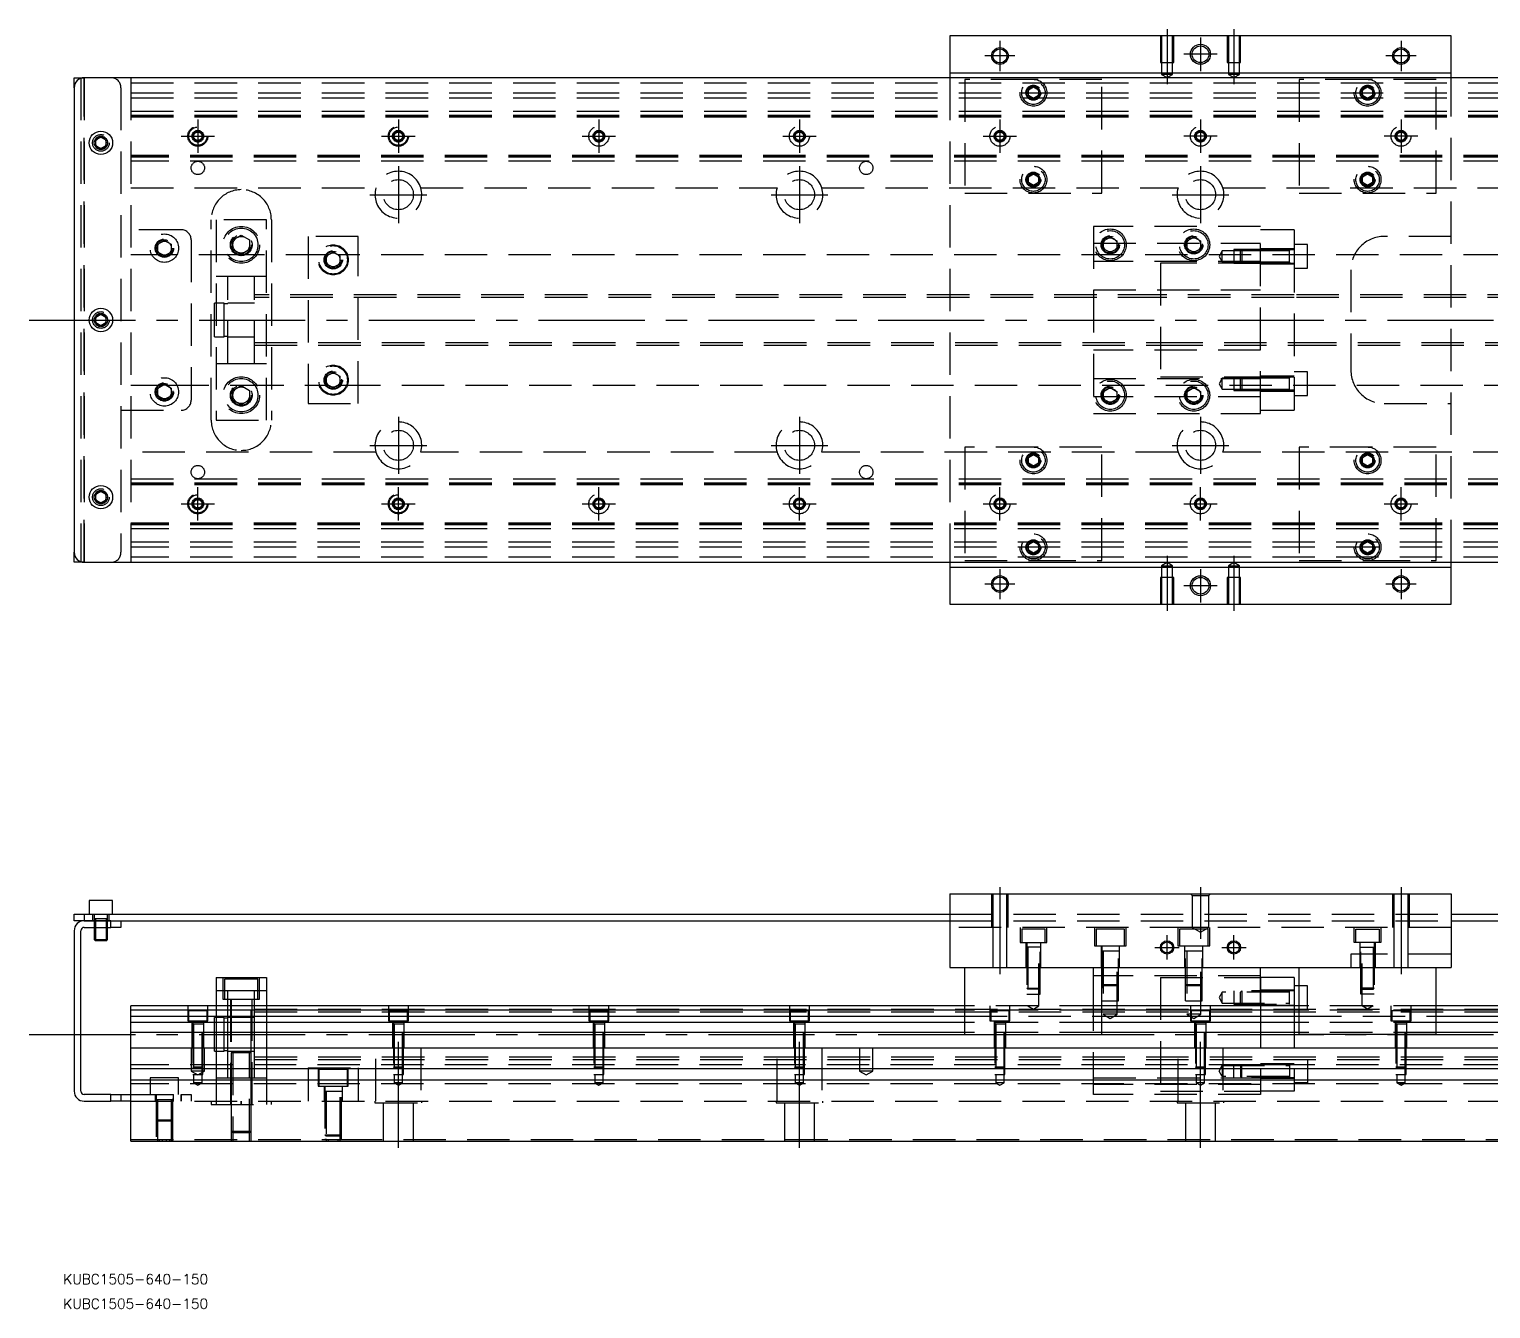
# Model space of a CAD drawing. Extents: x -13 to 861, y -296 to 87.
# Drawn here: x -13.4 to 423.9, y -295.8 to 87 of the extents above; entities that cross this region are included whole.
import ezdxf

# ---------------------------------------------------------------- set-up
doc = ezdxf.new("R2010")
doc.units = 0
doc.linetypes.add('CENTER', pattern=[50.8, 31.75, -6.35, 6.35, -6.35])
doc.linetypes.add('DASHED', pattern=[19.05, 12.7, -6.35])
doc.layers.get('0').update_dxf_attribs({"linetype": 'CONTINUOUS'})
doc.layers.add('CENTER', color=1, linetype='CENTER')
doc.styles.get("Standard").update_dxf_attribs({"font": 'txt.shx', "height": 3, "bigfont": 'bigfont.shx'})

# ---------------------------------------------------------------- blocks, each defined once
blk = doc.blocks.new('*U2')
at = {"color": 7, "linetype": 'CONTINUOUS'}
blk.add_text('KUBC1505-640-150', height=3, dxfattribs=at).set_placement((-3.26, -295.83))
blk = doc.blocks.new('*U3')
at = {"color": 7, "linetype": 'CONTINUOUS'}
blk.add_text('KUBC1505-640-150', height=3, dxfattribs=at).set_placement((-3.26, -288.48))

msp = doc.modelspace()

# ---------------------------------------------------------------- linework, layer by layer
at = {"color": 7, "linetype": 'CONTINUOUS'}
for p, q in [((262, 85), (262, 74)), ((412, 85), (262, 85)), ((412, 74), (412, 85)), ((0, 69.5), (0, 72.5)), ((0, 72.5), (3, 72.5)), ((671, 72.5), (3, 72.5)), ((262, 74), (412, 74)), ((262, 74), (262, 72.5)), ((412, 72.5), (412, 74)), ((0, 69.5), (0, -69.5)), ((6.5, 53.866026), (8, 54.73205)), ((6.5, 52.133974), (6.5, 53.866026)), ((8, 54.73205), (9.5, 53.866026)), ((9.5, 53.866026), (9.5, 52.133974)), ((8, 51.26795), (6.5, 52.133974)), ((9.5, 52.133974), (8, 51.26795)), ((6.5, 0.866026), (8, 1.73205)), ((6.5, -0.866026), (6.5, 0.866026)), ((8, 1.73205), (9.5, 0.866026)), ((9.5, 0.866026), (9.5, -0.866026)), ((8, -1.73205), (6.5, -0.866026)), ((9.5, -0.866026), (8, -1.73205)), ((6.5, -52.133974), (8, -51.26795)), ((6.5, -53.866026), (6.5, -52.133974)), ((8, -51.26795), (9.5, -52.133974)), ((9.5, -52.133974), (9.5, -53.866026)), ((8, -54.73205), (6.5, -53.866026)), ((9.5, -53.866026), (8, -54.73205)), ((0, -72.5), (0, -69.5)), ((3, -72.5), (0, -72.5)), ((3, -72.5), (671, -72.5)), ((262, -72.5), (262, -74)), ((262, -74), (262, -85)), ((412, -74), (262, -74)), ((412, -74), (412, -72.5)), ((412, -85), (412, -74)), ((262, -85), (412, -85)), ((11.5, -173.72), (4.5, -173.72)), ((4.5, -173.72), (4.5, -177.72)), ((11.5, -177.72), (11.5, -173.72)), ((262, -171.72), (262, -193.72)), ((262, -171.72), (412, -171.72)), ((412, -171.72), (412, -193.72)), ((0, -179.72), (0, -177.72)), ((0, -177.72), (3, -177.72)), ((3, -177.72), (3, -179.72)), ((3, -177.72), (262, -177.72)), ((412, -177.72), (671, -177.72)), ((3, -179.72), (0, -179.72)), ((0, -182.72), (0, -230.72)), ((2, -230.72), (2, -182.72)), ((3, -179.72), (11, -179.72)), ((11, -179.72), (3, -179.72)), ((3, -181.72), (11, -181.72)), ((6, -181.72), (6, -185.37)), ((6.35, -181.72), (6.35, -185.72)), ((9.65, -185.72), (9.65, -181.72)), ((10, -185.37), (10, -181.72)), ((11, -179.72), (262, -179.72)), ((11, -181.72), (11, -179.72)), ((14, -181.72), (11, -181.72)), ((14, -179.72), (14, -181.72)), ((412, -179.72), (663, -179.72)), ((6, -185.37), (10, -185.37)), ((6, -185.37), (6.35, -185.72)), ((9.65, -185.72), (6.35, -185.72)), ((9.65, -185.72), (10, -185.37)), ((42.5, -196.72), (42.5, -205.22)), ((42.5, -196.72), (57.5, -196.72)), ((57.5, -196.72), (57.5, -205.22)), ((262, -193.72), (412, -193.72)), ((266.5, -213.72), (266.5, -193.72)), ((307.5, -213.72), (307.5, -193.72)), ((355, -205.22), (355, -193.72)), ((365, -196.72), (355, -196.72)), ((355, -196.72), (355, -205.22)), ((365, -196.72), (365, -205.22)), ((366.5, -213.72), (366.5, -193.72)), ((407.5, -213.72), (407.5, -193.72)), ((366.5, -199.22), (365, -199.22)), ((266.5, -205.22), (17, -205.22)), ((17, -245.72), (17, -205.22)), ((366.5, -205.22), (307.5, -205.22)), ((657, -205.22), (407.5, -205.22)), ((266.5, -206.472272), (17, -206.472272)), ((17, -208.24668), (266.5, -208.24668)), ((366.5, -206.472272), (307.5, -206.472272)), ((307.5, -208.24668), (366.5, -208.24668)), ((657, -206.472272), (407.5, -206.472272)), ((407.5, -208.24668), (657, -208.24668)), ((266.5, -210.143076), (17, -210.143076)), ((266.5, -213.197372), (17, -213.197372)), ((266.5, -213.72), (307.5, -213.72)), ((366.5, -210.143076), (307.5, -210.143076)), ((366.5, -213.197372), (307.5, -213.197372)), ((407.5, -213.72), (366.5, -213.72)), ((657, -210.143076), (407.5, -210.143076)), ((657, -213.197372), (407.5, -213.197372)), ((17, -217.72), (657, -217.72)), ((657, -224.02), (17, -224.02)), ((11, -231.72), (3, -231.72)), ((11, -233.72), (11, -231.72)), ((11, -231.72), (14, -231.72)), ((14, -231.72), (14, -233.72)), ((14, -231.72), (17, -231.72)), ((657, -227.42), (17, -227.42)), ((3, -233.72), (11, -233.72)), ((14, -233.72), (11, -233.72)), ((17, -233.72), (14, -233.72)), ((17, -245.72), (657, -245.72))]:
    msp.add_line(p, q, dxfattribs=at)
at = {"color": 3, "linetype": 'DASHED'}
for p, q in [((325.000006, 85), (325.000006, 77)), ((325.35, 85), (325.35, 77)), ((328.65, 77), (328.65, 85)), ((328.999994, 77), (328.999994, 85)), ((345.000006, 85), (345.000006, 77)), ((345.35, 85), (345.35, 77)), ((348.65, 77), (348.65, 85)), ((348.999994, 77), (348.999994, 85)), ((325.000006, 77), (328.999994, 77)), ((325.35, 77), (325.35, 73.5)), ((328.65, 73.5), (328.65, 77)), ((345.000006, 77), (348.999994, 77)), ((345.35, 77), (345.35, 73.5)), ((348.65, 73.5), (348.65, 77)), ((2, 72.5), (2, -72.5)), ((3, 72.5), (3, -72.5)), ((3, -72.5), (3, 72.5)), ((3, 72.5), (3, -72.5)), ((3, -72.5), (3, 72.5)), ((17, 72.5), (17, -72.5)), ((17, 71), (657, 71)), ((262, 72.5), (262, -72.5)), ((266.5, 72), (266.5, 38)), ((287, 72), (266.5, 72)), ((307.5, 72), (287, 72)), ((307.5, 38), (307.5, 72)), ((328.65, 73.5), (325.35, 73.5)), ((325.35, 73.5), (327, 72.547372)), ((327, 72.547372), (328.65, 73.5)), ((348.65, 73.5), (345.35, 73.5)), ((345.35, 73.5), (347, 72.547372)), ((347, 72.547372), (348.65, 73.5)), ((387, 72), (366.5, 72)), ((366.5, 72), (366.5, 38)), ((407.5, 72), (387, 72)), ((407.5, 38), (407.5, 72)), ((412, -72.5), (412, 72.5)), ((14, 69.5), (14, -69.5)), ((17, 68), (657, 68)), ((17, 66.5), (657, 66.5)), ((285, 68), (285.023172, 68.30356)), ((285.5, 68.866026), (287, 69.73205)), ((285.5, 67.133974), (285.5, 68.866026)), ((287, 66.26795), (285.5, 67.133974)), ((287, 69.73205), (288.5, 68.866026)), ((288.5, 67.133974), (287, 66.26795)), ((288.5, 68.866026), (288.5, 67.133974)), ((385.5, 68.866026), (387, 69.73205)), ((385.5, 67.133974), (385.5, 68.866026)), ((387, 66.26795), (385.5, 67.133974)), ((387, 69.73205), (388.5, 68.866026)), ((388.5, 67.133974), (387, 66.26795)), ((388.5, 68.866026), (388.5, 67.133974)), ((388.973226, 68.326156), (389, 68)), ((17, 62.5), (657, 62.5)), ((17, 61.247728), (657, 61.247728)), ((17, 61.1147), (657, 61.1147)), ((17, 61.1), (657, 61.1)), ((17, 60.8), (657, 60.8)), ((9.973226, 53.326156), (10, 53)), ((35.5, 55), (35.52041, 55.24661)), ((35.75, 55.721688), (37, 56.443376)), ((35.75, 54.278312), (35.75, 55.721688)), ((37, 53.556624), (35.75, 54.278312)), ((37, 56.443376), (38.25, 55.721688)), ((38.25, 54.278312), (37, 53.556624)), ((38.25, 55.721688), (38.25, 54.278312)), ((95.5, 55), (95.52041, 55.24661)), ((95.75, 55.721688), (97, 56.443376)), ((95.75, 54.278312), (95.75, 55.721688)), ((97, 53.556624), (95.75, 54.278312)), ((97, 56.443376), (98.25, 55.721688)), ((98.25, 54.278312), (97, 53.556624)), ((98.25, 55.721688), (98.25, 54.278312)), ((657, 49.2), (17, 49.2)), ((657, 48.9), (17, 48.9)), ((657, 48.8853), (17, 48.8853)), ((657, 48.752272), (17, 48.752272)), ((657, 47.5), (17, 47.5)), ((285.5, 42.866026), (287, 43.73205)), ((287, 43.73205), (288.5, 42.866026)), ((385.5, 42.866026), (387, 43.73205)), ((387, 43.73205), (388.5, 42.866026)), ((17, 39.5), (90.291796, 39.5)), ((103.708204, 39.5), (210.291796, 39.5)), ((223.708204, 39.5), (330.291796, 39.5)), ((285.5, 41.133974), (285.5, 42.866026)), ((287, 40.26795), (285.5, 41.133974)), ((288.5, 41.133974), (287, 40.26795)), ((288.5, 42.866026), (288.5, 41.133974)), ((288.973226, 42.326156), (289, 42)), ((343.708204, 39.5), (450.291796, 39.5)), ((385.5, 41.133974), (385.5, 42.866026)), ((387, 40.26795), (385.5, 41.133974)), ((388.5, 41.133974), (387, 40.26795)), ((388.5, 42.866026), (388.5, 41.133974)), ((388.973226, 42.326156), (389, 42)), ((266.5, 38), (307.5, 38)), ((366.5, 38), (407.5, 38)), ((32, 27), (14, 27)), ((41, -30), (41, 30)), ((57.5, 30), (42.5, 30)), ((42.5, 30), (42.5, -30)), ((57.5, -30), (57.5, 30)), ((59, 30), (59, -30)), ((305, 28), (305, -28)), ((355, 28), (305, 28)), ((355, -28), (355, 28)), ((365, 27), (355, 27)), ((365, 27), (365, 20.976176)), ((24.5, 21.5), (24.534018, 21.911016)), ((25, 22.6547), (27, 23.809402)), ((25, 20.3453), (25, 22.6547)), ((27, 23.809402), (29, 22.6547)), ((29, 22.6547), (29, 20.3453)), ((35, 24), (35, -24)), ((47, 22.5), (47.020026, 22.846056)), ((47.5, 23.943376), (50, 25.386752)), ((47.5, 21.056624), (47.5, 23.943376)), ((50, 25.386752), (52.5, 23.943376)), ((52.5, 23.943376), (52.5, 21.056624)), ((70, 25), (70, -25)), ((85, 25), (70, 25)), ((85, -25), (85, 25)), ((305, 23), (355, 23)), ((308, 23.6547), (310, 24.809402)), ((308, 21.3453), (308, 23.6547)), ((310, 24.809402), (312, 23.6547)), ((312, 23.6547), (312, 21.3453)), ((312.483582, 22.786038), (312.5, 22.5)), ((333, 23.6547), (335, 24.809402)), ((333, 21.3453), (333, 23.6547)), ((335, 24.809402), (337, 23.6547)), ((337, 23.6547), (337, 21.3453)), ((337.483582, 22.786038), (337.5, 22.5)), ((369, 22.552558), (365, 22.552558)), ((369, 15.552558), (369, 22.552558)), ((412, 25), (392, 25)), ((26.359688, 19.5), (17, 19.5)), ((27, 19.190598), (25, 20.3453)), ((29, 20.3453), (27, 19.190598)), ((50, 19.5), (27.640312, 19.5)), ((50, 19.613248), (47.5, 21.056624)), ((52.5, 21.056624), (50, 19.613248)), ((76.030306, 19.5), (50, 19.5)), ((75, 18), (75.034018, 18.411016)), ((75.5, 19.1547), (77.5, 20.309402)), ((75.5, 16.8453), (75.5, 19.1547)), ((77.5, 20.309402), (79.5, 19.1547)), ((657, 19.5), (78.969694, 19.5)), ((79.5, 19.1547), (79.5, 16.8453)), ((355, 17.5), (305, 17.5)), ((310, 20.190598), (308, 21.3453)), ((312, 21.3453), (310, 20.190598)), ((335, 20.190598), (333, 21.3453)), ((337, 21.3453), (335, 20.190598)), ((343.5, 20.702558), (342.547372, 19.052558)), ((342.547372, 19.052558), (343.5, 17.402558)), ((343.5, 17.402558), (343.5, 20.702558)), ((347, 20.702558), (343.5, 20.702558)), ((347, 21.052554), (347, 17.052564)), ((349.35, 21.052554), (347, 21.052554)), ((349, 20.702558), (347, 20.702558)), ((349.35, 21.052558), (349, 20.702558)), ((349, 17.402558), (349, 20.702558)), ((355, 20.702558), (349, 20.702558)), ((355, 20.702558), (349, 20.702558)), ((349.35, 21.052558), (349.35, 17.052558)), ((355, 21.052556), (349.35, 21.052558)), ((355, 21.052554), (349.35, 21.052554)), ((365, 21.302558), (355, 21.302558)), ((363.605, 21.052558), (355, 21.052556)), ((365, 20.976176), (355, 20.976176)), ((363.6, 20.702558), (355, 20.702558)), ((365, 21.052558), (363.595, 21.052558)), ((363.6, 17.052554), (363.6, 21.052564)), ((363.6, 17.052554), (363.6, 21.052564)), ((363.6, 20.702558), (363.6, 21.052564)), ((363.6, 20.836098), (363.6, 21.052558)), ((363.6, 21.052558), (363.6, 20.835892)), ((365, 20.976176), (365, -20.976176)), ((77.5, 15.690598), (75.5, 16.8453)), ((79.5, 16.8453), (77.5, 15.690598)), ((325, 17), (325, -17)), ((355, 17), (325, 17)), ((343.5, 17.402558), (347, 17.402558)), ((347, 17.402558), (349, 17.402558)), ((347, 17.052564), (349.35, 17.052564)), ((349, 17.402558), (355, 17.402558)), ((349, 17.402558), (349.35, 17.052558)), ((349, 17.402558), (355, 17.402558)), ((349.35, 17.052564), (355, 17.052564)), ((349.35, 17.052558), (355, 17.052562)), ((355, 17.402558), (363.6, 17.402558)), ((355, 17.052562), (363.605, 17.052558)), ((355, 16.802558), (365, 16.802558)), ((363.595, 17.052558), (365, 17.052558)), ((363.6, 17.052554), (363.6, 17.402558)), ((363.6, 17.269268), (363.6, 17.052558)), ((363.6, 17.052558), (363.6, 17.26902)), ((365, 15.552558), (369, 15.552558)), ((382, 15), (382, -15)), ((46, 13), (42.5, 13)), ((46, -13), (46, 13)), ((54, 13), (46, 13)), ((54, 13), (46, 13)), ((54, -13), (54, 13)), ((57.5, 13), (54, 13)), ((305, 9), (355, 9)), ((42, -5), (42, 5)), ((44.85, 5), (42, 5)), ((44.85, -5), (44.85, 5)), ((46, 4.8), (44.85, 4.8)), ((54, 5), (46, 5)), ((54, 5), (46, 5)), ((325, 7.5), (54, 7.5)), ((325, 6.75), (54, 6.75)), ((365, 7.5), (325, 7.5)), ((365, 7.499994), (325, 7.499994)), ((365, 6.75), (325, 6.75)), ((365, 6.75), (325, 6.75)), ((607.005, 7.5), (365, 7.5)), ((607, 6.75), (365, 6.75)), ((9.973226, 0.326156), (10, 0)), ((42, -5), (44.85, -5)), ((44.85, -4.8), (46, -4.8)), ((46, -5), (54, -5)), ((46, -5), (54, -5)), ((54, -6.75), (325, -6.75)), ((54, -7.5), (325, -7.5)), ((325, -6.75), (365, -6.75)), ((325, -6.75), (365, -6.75)), ((325, -7.499994), (365, -7.499994)), ((325, -7.5), (365, -7.5)), ((365, -6.75), (607, -6.75)), ((365, -7.5), (607.005, -7.5)), ((42.5, -13), (46, -13)), ((46, -13), (54, -13)), ((46, -13), (54, -13)), ((54, -13), (57.5, -13)), ((355, -9), (305, -9)), ((75.5, -16.8453), (77.5, -15.690598)), ((75.5, -19.1547), (75.5, -16.8453)), ((77.5, -15.690598), (79.5, -16.8453)), ((79.5, -16.8453), (79.5, -19.1547)), ((325, -17), (355, -17)), ((343.5, -17.402558), (342.547372, -19.052558)), ((343.5, -20.702558), (343.5, -17.402558)), ((347, -17.402558), (343.5, -17.402558)), ((347, -17.052564), (347, -21.052554)), ((349.35, -17.052564), (347, -17.052564)), ((349, -17.402558), (347, -17.402558)), ((349.35, -17.052558), (349, -17.402558)), ((349, -20.702558), (349, -17.402558)), ((355, -17.402558), (349, -17.402558)), ((355, -17.402558), (349, -17.402558)), ((349.35, -17.052558), (349.35, -21.052558)), ((355, -17.052562), (349.35, -17.052558)), ((355, -17.052564), (349.35, -17.052564)), ((365, -16.802558), (355, -16.802558)), ((363.605, -17.052558), (355, -17.052562)), ((363.6, -17.402558), (355, -17.402558)), ((365, -17.052558), (363.595, -17.052558)), ((363.6, -21.052564), (363.6, -17.052554)), ((363.6, -21.051878), (363.6, -17.052554)), ((363.6, -17.26902), (363.6, -17.052558)), ((363.6, -17.052558), (363.6, -17.269226)), ((369, -15.552558), (365, -15.552558)), ((369, -22.552558), (369, -15.552558)), ((17, -19.5), (26.359688, -19.5)), ((25, -20.3453), (27, -19.190598)), ((25, -22.6547), (25, -20.3453)), ((27, -19.190598), (29, -20.3453)), ((27.640312, -19.5), (50, -19.5)), ((29, -20.3453), (29, -22.6547)), ((29.483582, -21.213962), (29.5, -21.5)), ((47.5, -21.056624), (50, -19.613248)), ((47.5, -23.943376), (47.5, -21.056624)), ((50, -19.5), (76.030306, -19.5)), ((50, -19.613248), (52.5, -21.056624)), ((52.5, -21.056624), (52.5, -23.943376)), ((77.5, -20.309402), (75.5, -19.1547)), ((79.5, -19.1547), (77.5, -20.309402)), ((78.969694, -19.5), (657, -19.5)), ((79.983582, -17.713962), (80, -18)), ((305, -17.5), (355, -17.5)), ((308, -21.3453), (310, -20.190598)), ((308, -23.6547), (308, -21.3453)), ((310, -20.190598), (312, -21.3453)), ((312, -21.3453), (312, -23.6547)), ((333, -21.3453), (335, -20.190598)), ((333, -23.6547), (333, -21.3453)), ((335, -20.190598), (337, -21.3453)), ((337, -21.3453), (337, -23.6547)), ((342.547372, -19.052558), (343.5, -20.702558)), ((343.5, -20.702558), (347, -20.702558)), ((347, -20.702558), (349, -20.702558)), ((347, -21.052554), (349.35, -21.052554)), ((349, -20.702558), (355, -20.702558)), ((349, -20.702558), (349.35, -21.052558)), ((349, -20.702558), (355, -20.702558)), ((349.35, -21.052554), (355, -21.052554)), ((349.35, -21.052558), (355, -21.052556)), ((355, -20.702558), (363.6, -20.702558)), ((365, -20.976176), (355, -20.976176)), ((355, -21.052556), (363.605, -21.052558)), ((355, -21.302558), (365, -21.302558)), ((363.595, -21.052558), (365, -21.052558)), ((363.6, -20.83585), (363.6, -21.052558)), ((363.6, -21.052558), (363.6, -20.836098)), ((363.6, -21.052564), (363.6, -21.051878)), ((365, -20.976176), (365, -27)), ((27, -23.809402), (25, -22.6547)), ((29, -22.6547), (27, -23.809402)), ((47, -22.5), (47.020026, -22.153944)), ((50, -25.386752), (47.5, -23.943376)), ((52.5, -23.943376), (50, -25.386752)), ((70, -25), (85, -25)), ((355, -23), (305, -23)), ((310, -24.809402), (308, -23.6547)), ((312, -23.6547), (310, -24.809402)), ((312.483582, -22.213962), (312.5, -22.5)), ((332.5, -22.5), (332.518502, -22.196412)), ((335, -24.809402), (333, -23.6547)), ((337, -23.6547), (335, -24.809402)), ((365, -22.552558), (369, -22.552558)), ((392, -25), (412, -25)), ((14, -27), (32, -27)), ((42.5, -30), (57.5, -30)), ((305, -28), (355, -28)), ((355, -27), (365, -27)), ((266.5, -38), (266.5, -72)), ((307.5, -38), (266.5, -38)), ((307.5, -72), (307.5, -38)), ((366.5, -38), (366.5, -72)), ((407.5, -38), (366.5, -38)), ((407.5, -72), (407.5, -38)), ((90.291796, -39.5), (17, -39.5)), ((210.291796, -39.5), (103.708204, -39.5)), ((330.291796, -39.5), (223.708204, -39.5)), ((285.5, -41.133974), (287, -40.26795)), ((285.5, -42.866026), (285.5, -41.133974)), ((287, -43.73205), (285.5, -42.866026)), ((287, -40.26795), (288.5, -41.133974)), ((288.5, -42.866026), (287, -43.73205)), ((288.5, -41.133974), (288.5, -42.866026)), ((288.973226, -41.673844), (289, -42)), ((450.291796, -39.5), (343.708204, -39.5)), ((385, -42), (385.030168, -41.653934)), ((385.5, -41.133974), (387, -40.26795)), ((385.5, -42.866026), (385.5, -41.133974)), ((387, -43.73205), (385.5, -42.866026)), ((387, -40.26795), (388.5, -41.133974)), ((388.5, -42.866026), (387, -43.73205)), ((388.5, -41.133974), (388.5, -42.866026)), ((17, -47.5), (657, -47.5)), ((17, -48.752272), (657, -48.752272)), ((17, -48.8853), (657, -48.8853)), ((17, -48.9), (657, -48.9)), ((17, -49.2), (657, -49.2)), ((6, -53), (6.030168, -52.653934)), ((35.5, -55), (35.52041, -54.75339)), ((35.75, -54.278312), (37, -53.556624)), ((35.75, -55.721688), (35.75, -54.278312)), ((37, -56.443376), (35.75, -55.721688)), ((37, -53.556624), (38.25, -54.278312)), ((38.25, -55.721688), (37, -56.443376)), ((38.25, -54.278312), (38.25, -55.721688)), ((95.75, -54.278312), (97, -53.556624)), ((95.75, -55.721688), (95.75, -54.278312)), ((97, -56.443376), (95.75, -55.721688)), ((97, -53.556624), (98.25, -54.278312)), ((98.25, -55.721688), (97, -56.443376)), ((98.25, -54.278312), (98.25, -55.721688)), ((98.477374, -54.74045), (98.5, -55)), ((657, -60.8), (17, -60.8)), ((657, -61.1), (17, -61.1)), ((657, -61.1147), (17, -61.1147)), ((657, -61.247728), (17, -61.247728)), ((657, -62.5), (17, -62.5)), ((657, -66.5), (17, -66.5)), ((657, -68), (17, -68)), ((285, -68), (285.023172, -67.69644)), ((285.5, -67.133974), (287, -66.26795)), ((285.5, -68.866026), (285.5, -67.133974)), ((287, -69.73205), (285.5, -68.866026)), ((287, -66.26795), (288.5, -67.133974)), ((288.5, -68.866026), (287, -69.73205)), ((288.5, -67.133974), (288.5, -68.866026)), ((385.5, -67.133974), (387, -66.26795)), ((385.5, -68.866026), (385.5, -67.133974)), ((387, -69.73205), (385.5, -68.866026)), ((387, -66.26795), (388.5, -67.133974)), ((388.5, -68.866026), (387, -69.73205)), ((388.5, -67.133974), (388.5, -68.866026)), ((388.973226, -67.673844), (389, -68)), ((657, -71), (17, -71)), ((266.5, -72), (287, -72)), ((287, -72), (307.5, -72)), ((327, -72.547372), (325.35, -73.5)), ((325.35, -73.5), (327, -73.5)), ((325.35, -73.5), (325.35, -77)), ((328.65, -73.5), (327, -72.547372)), ((327, -73.5), (328.65, -73.5)), ((328.65, -77), (328.65, -73.5)), ((347, -72.547372), (345.35, -73.5)), ((345.35, -73.5), (347, -73.5)), ((345.35, -73.5), (345.35, -77)), ((348.65, -73.5), (347, -72.547372)), ((347, -73.5), (348.65, -73.5)), ((348.65, -77), (348.65, -73.5)), ((366.5, -72), (387, -72)), ((387, -72), (407.5, -72)), ((328.999994, -77), (325.000006, -77)), ((325.000006, -77), (325.000006, -85)), ((325.35, -77), (325.35, -85)), ((328.65, -85), (328.65, -77)), ((328.999994, -85), (328.999994, -77)), ((348.999994, -77), (345.000006, -77)), ((345.000006, -77), (345.000006, -85)), ((345.35, -77), (345.35, -85)), ((348.65, -85), (348.65, -77)), ((348.999994, -85), (348.999994, -77)), ((274.500006, -171.72), (274.500006, -181.72)), ((274.9, -171.72), (274.9, -181.72)), ((279.1, -181.72), (279.1, -171.72)), ((279.499994, -181.72), (279.499994, -171.72)), ((334.5, -172.22), (334, -171.72)), ((334.5, -172.22), (334.5, -181.72)), ((334.5, -172.22), (339.5, -172.22)), ((340, -171.72), (339.5, -172.22)), ((339.5, -181.72), (339.5, -172.22)), ((394.500006, -171.72), (394.500006, -181.72)), ((394.9, -171.72), (394.9, -181.72)), ((399.1, -181.72), (399.1, -171.72)), ((399.499994, -181.72), (399.499994, -171.72)), ((5.5, -177.72), (5.5, -179.72)), ((10.000006, -179.12), (5.999994, -179.12)), ((6, -177.72), (6, -181.72)), ((6.35, -179.12), (6.35, -181.72)), ((9.65, -181.72), (9.65, -179.12)), ((10, -181.72), (10, -177.72)), ((10.5, -179.72), (10.5, -177.72)), ((262, -177.72), (412, -177.72)), ((262, -179.72), (412, -179.72)), ((334.5, -181.72), (262, -181.72)), ((274.9, -181.72), (274.9, -193.72)), ((279.1, -193.72), (279.1, -181.72)), ((283, -181.72), (283, -186.22)), ((290.5, -182.22), (283.5, -182.22)), ((283.5, -182.22), (283.5, -186.22)), ((290.5, -186.22), (290.5, -182.22)), ((291, -186.22), (291, -181.72)), ((305.25, -181.72), (305.25, -187.22)), ((314.25, -182.22), (305.75, -182.22)), ((305.75, -182.22), (305.75, -187.22)), ((314.25, -187.22), (314.25, -182.22)), ((314.75, -187.22), (314.75, -181.72)), ((330.25, -181.72), (330.25, -187.22)), ((339.25, -182.22), (330.75, -182.22)), ((330.75, -182.22), (330.75, -187.22)), ((339.5, -181.72), (334.5, -181.72)), ((334.5, -181.72), (337, -183.163376)), ((337, -183.163376), (339.5, -181.72)), ((339.25, -187.22), (339.25, -182.22)), ((412, -181.72), (339.5, -181.72)), ((339.75, -187.22), (339.75, -181.72)), ((383, -186.22), (383, -181.72)), ((383.5, -182.22), (390.5, -182.22)), ((383.5, -186.22), (383.5, -182.22)), ((390.5, -182.22), (390.5, -186.22)), ((391, -181.72), (391, -186.22)), ((394.9, -181.72), (394.9, -193.72)), ((399.1, -193.72), (399.1, -181.72)), ((283, -186.22), (291, -186.22)), ((284.75, -186.22), (284.75, -193.72)), ((284.999972, -186.22), (285.000006, -201.72)), ((289.25, -187.62), (284.999994, -187.62)), ((285.35, -187.62), (285.35, -205.22)), ((288.65, -205.22), (288.65, -187.62)), ((288.999994, -201.72), (289.000028, -186.22)), ((289.25, -193.72), (289.25, -186.22)), ((305.25, -187.22), (314.75, -187.22)), ((307.25, -187.22), (307.25, -193.72)), ((307.500006, -187.22), (307.500006, -203.72)), ((312.499994, -203.72), (312.499994, -187.22)), ((312.75, -193.72), (312.75, -187.22)), ((330.25, -187.22), (339.75, -187.22)), ((332.25, -187.22), (332.25, -193.72)), ((332.500006, -203.72), (332.500006, -187.22)), ((337.499994, -203.72), (337.499994, -187.22)), ((337.75, -193.72), (337.75, -187.22)), ((391, -186.22), (383, -186.22)), ((384.75, -193.72), (384.75, -186.22)), ((384.75, -187.62), (389.000006, -187.62)), ((385.000006, -201.72), (384.999972, -186.22)), ((385.35, -205.22), (385.35, -187.62)), ((388.65, -187.62), (388.65, -205.22)), ((389.000028, -186.22), (388.999994, -201.72)), ((389.25, -186.22), (389.25, -193.72)), ((312.500006, -188.82), (307.499994, -188.82)), ((307.9, -188.82), (307.9, -207.72)), ((312.1, -207.72), (312.1, -188.82)), ((337.500006, -188.82), (332.499994, -188.82)), ((332.9, -188.82), (332.9, -207.72)), ((337.1, -207.72), (337.1, -188.82)), ((382, -189.72), (382, -193.72)), ((412, -189.72), (382, -189.72)), ((44.5, -196.72), (44.5, -203.22)), ((55.5, -203.22), (55.5, -196.72)), ((305, -205.22), (305, -193.72)), ((355, -196.22), (305, -196.22)), ((325, -196.72), (325, -230.72)), ((325, -196.72), (355, -196.72)), ((46, -200.72), (42.5, -200.72)), ((55, -197.22), (45, -197.22)), ((45, -197.22), (45, -203.22)), ((46, -203.22), (46, -200.72)), ((54, -200.72), (46, -200.72)), ((54, -203.22), (54, -200.72)), ((57.5, -200.72), (54, -200.72)), ((55, -203.22), (55, -197.22)), ((285, -199.87), (289, -199.87)), ((285, -199.87), (285.35, -200.22)), ((288.65, -200.22), (285.35, -200.22)), ((288.65, -200.22), (289, -199.87)), ((307.5, -198.82), (310, -198.82)), ((307.5, -198.82), (307.9, -199.22)), ((310, -199.22), (307.9, -199.22)), ((310, -198.82), (310.35, -198.82)), ((310.35, -199.22), (310, -199.22)), ((310.35, -198.82), (312.5, -198.82)), ((312.1, -199.22), (310.35, -199.22)), ((312.1, -199.22), (312.5, -198.82)), ((332.5, -198.82), (337.5, -198.82)), ((332.5, -198.82), (332.9, -199.22)), ((337.1, -199.22), (332.9, -199.22)), ((337.1, -199.22), (337.5, -198.82)), ((343.5, -201.07), (342.547372, -202.72)), ((343.5, -204.37), (343.5, -201.07)), ((363.6, -201.07), (343.5, -201.07)), ((365, -200.719975), (347, -200.720006)), ((347, -200.720006), (347, -204.719994)), ((349.35, -200.72), (349, -201.07)), ((349, -204.37), (349, -201.07)), ((349.35, -200.72), (349.35, -204.72)), ((365, -200.47), (355, -200.47)), ((363.6, -204.720006), (363.6, -200.719994)), ((369, -199.22), (366.5, -199.22)), ((369, -205.22), (369, -199.22)), ((389, -199.87), (385, -199.87)), ((385.35, -200.22), (385, -199.87)), ((385.35, -200.22), (388.65, -200.22)), ((389, -199.87), (388.65, -200.22)), ((34, -205.22), (34, -209.72)), ((40, -209.72), (40, -205.22)), ((42.5, -205.22), (42.5, -217.72)), ((44.5, -203.22), (55.5, -203.22)), ((46, -213.72), (46, -203.22)), ((46.75, -203.22), (46.75, -234.72)), ((47, -203.22), (47, -219.225)), ((53, -219.225), (53, -203.22)), ((53.25, -234.72), (53.25, -203.22)), ((54, -205.22), (54, -203.22)), ((54, -213.72), (54, -205.22)), ((57.5, -205.22), (57.5, -217.72)), ((94, -205.22), (94, -209.72)), ((100, -209.72), (100, -205.22)), ((154, -205.22), (154, -209.72)), ((160, -209.72), (160, -205.22)), ((214, -205.22), (214, -209.72)), ((220, -209.72), (220, -205.22)), ((307.5, -205.22), (266.5, -205.22)), ((274, -205.22), (274, -209.72)), ((280, -209.72), (280, -205.22)), ((285.000006, -201.72), (288.999994, -201.72)), ((288.65, -205.22), (285.35, -205.22)), ((285.35, -205.22), (287, -206.172628)), ((287, -206.172628), (288.65, -205.22)), ((305, -231.72), (305, -205.22)), ((307.500006, -203.72), (312.499994, -203.72)), ((332.500006, -203.72), (337.499994, -203.72)), ((334, -205.22), (334, -209.72)), ((340, -209.72), (340, -205.22)), ((342.547372, -202.72), (343.5, -204.37)), ((343.5, -204.37), (363.6, -204.37)), ((347, -204.719994), (365, -204.720025)), ((349, -204.37), (349.35, -204.72)), ((355, -204.97), (365, -204.97)), ((355, -205.22), (355, -230.72)), ((355, -205.22), (355, -231.72)), ((365, -205.22), (365, -230.72)), ((407.5, -205.22), (366.5, -205.22)), ((369, -206.22), (369, -205.22)), ((388.999994, -201.72), (385.000006, -201.72)), ((385.35, -205.22), (388.65, -205.22)), ((387, -206.172628), (385.35, -205.22)), ((388.65, -205.22), (387, -206.172628)), ((394, -205.22), (394, -209.72)), ((400, -209.72), (400, -205.22)), ((34, -209.72), (40, -209.72)), ((39.75, -206.72), (34.25, -206.72)), ((34.25, -206.72), (34.25, -209.72)), ((35.25, -209.72), (35.25, -217.72)), ((35.500006, -209.72), (35.500006, -225.72)), ((38.499994, -225.72), (38.499994, -209.72)), ((38.75, -217.72), (38.75, -209.72)), ((39.75, -209.72), (39.75, -206.72)), ((42, -213.72), (42, -208.72)), ((42.5, -208.72), (42, -208.72)), ((44.85, -208.72), (42.5, -208.72)), ((44.85, -213.72), (44.85, -208.72)), ((46, -208.92), (44.85, -208.92)), ((54, -208.72), (46, -208.72)), ((54, -206.22), (607, -206.22)), ((54, -206.97), (607, -206.97)), ((94, -209.72), (100, -209.72)), ((99.75, -206.72), (94.25, -206.72)), ((94.25, -206.72), (94.25, -209.72)), ((95.25, -209.72), (95.25, -217.72)), ((95.500006, -209.72), (95.500006, -225.72)), ((98.499994, -225.72), (98.499994, -209.72)), ((98.75, -217.72), (98.75, -209.72)), ((99.75, -209.72), (99.75, -206.72)), ((154, -209.72), (160, -209.72)), ((159.75, -206.72), (154.25, -206.72)), ((154.25, -206.72), (154.25, -209.72)), ((155.25, -209.72), (155.25, -217.72)), ((155.500006, -209.72), (155.500006, -225.72)), ((158.499994, -225.72), (158.499994, -209.72)), ((158.75, -217.72), (158.75, -209.72)), ((159.75, -209.72), (159.75, -206.72)), ((214, -209.72), (220, -209.72)), ((219.75, -206.72), (214.25, -206.72)), ((214.25, -206.72), (214.25, -209.72)), ((215.25, -209.72), (215.25, -217.72)), ((215.500006, -209.72), (215.500006, -225.72)), ((218.499994, -225.72), (218.499994, -209.72)), ((218.75, -217.72), (218.75, -209.72)), ((219.75, -209.72), (219.75, -206.72)), ((307.5, -206.472272), (266.5, -206.472272)), ((266.5, -208.24668), (307.5, -208.24668)), ((274, -209.72), (280, -209.72)), ((279.75, -206.72), (274.25, -206.72)), ((274.25, -206.72), (274.25, -209.72)), ((275.25, -209.72), (275.25, -217.72)), ((275.500006, -209.72), (275.500006, -225.72)), ((278.499994, -225.72), (278.499994, -209.72)), ((278.75, -217.72), (278.75, -209.72)), ((279.75, -209.72), (279.75, -206.72)), ((312.1, -207.72), (307.9, -207.72)), ((307.9, -207.72), (310, -208.932436)), ((310, -208.932436), (312.1, -207.72)), ((337.1, -207.72), (332.9, -207.72)), ((332.9, -207.72), (335, -208.932436)), ((334, -209.72), (340, -209.72)), ((339.75, -206.72), (334.25, -206.72)), ((334.25, -206.72), (334.25, -209.72)), ((335, -208.932436), (337.1, -207.72)), ((335.25, -209.72), (335.25, -217.72)), ((335.500006, -209.72), (335.500006, -225.72)), ((338.499994, -225.72), (338.499994, -209.72)), ((338.75, -217.72), (338.75, -209.72)), ((339.75, -209.72), (339.75, -206.72)), ((365, -206.22), (369, -206.22)), ((407.5, -206.472272), (366.5, -206.472272)), ((366.5, -208.24668), (407.5, -208.24668)), ((394, -209.72), (400, -209.72)), ((399.75, -206.72), (394.25, -206.72)), ((394.25, -206.72), (394.25, -209.72)), ((395.25, -209.72), (395.25, -217.72)), ((395.500006, -209.72), (395.500006, -225.72)), ((398.499994, -225.72), (398.499994, -209.72)), ((398.75, -217.72), (398.75, -209.72)), ((399.75, -209.72), (399.75, -206.72)), ((38.500006, -210.72), (35.499994, -210.72)), ((35.75, -210.72), (35.75, -225.72)), ((38.25, -225.72), (38.25, -210.72)), ((42, -217.72), (42, -213.72)), ((44.85, -218.72), (44.85, -213.72)), ((46, -226.72), (46, -213.72)), ((54, -217.72), (54, -213.72)), ((98.500006, -210.72), (95.499994, -210.72)), ((95.75, -210.72), (95.75, -225.72)), ((98.25, -225.72), (98.25, -210.72)), ((158.500006, -210.72), (155.499994, -210.72)), ((155.75, -210.72), (155.75, -225.72)), ((158.25, -225.72), (158.25, -210.72)), ((218.500006, -210.72), (215.499994, -210.72)), ((215.75, -210.72), (215.75, -225.72)), ((218.25, -225.72), (218.25, -210.72)), ((307.5, -210.143076), (266.5, -210.143076)), ((307.5, -213.197372), (266.5, -213.197372)), ((278.500006, -210.72), (275.499994, -210.72)), ((275.75, -210.72), (275.75, -225.72)), ((278.25, -225.72), (278.25, -210.72)), ((338.500006, -210.72), (335.499994, -210.72)), ((335.75, -210.72), (335.75, -225.72)), ((338.25, -225.72), (338.25, -210.72)), ((407.5, -210.143076), (366.5, -210.143076)), ((407.5, -213.197372), (366.5, -213.197372)), ((398.500006, -210.72), (395.499994, -210.72)), ((395.75, -210.72), (395.75, -225.72)), ((398.25, -225.72), (398.25, -210.72)), ((35, -217.72), (35, -224.72)), ((39, -224.72), (39, -217.72)), ((42, -218.72), (42, -217.72)), ((42.5, -217.72), (42.5, -224.02)), ((44.85, -218.52), (46, -218.52)), ((54, -224.02), (54, -217.72)), ((57.5, -217.72), (57.5, -224.02)), ((90.291796, -233.72), (90.291796, -217.72)), ((103.708204, -217.72), (103.708204, -233.72)), ((210.291796, -233.72), (210.291796, -217.72)), ((223.708204, -217.72), (223.708204, -233.72)), ((235, -217.72), (235, -224.72)), ((239, -224.72), (239, -217.72)), ((330.291796, -233.72), (330.291796, -217.72)), ((343.708204, -217.72), (343.708204, -233.72)), ((657, -222.87), (17, -222.87)), ((42, -218.72), (42.5, -218.72)), ((42.5, -218.72), (44.85, -218.72)), ((46, -218.72), (54, -218.72)), ((53.000006, -219.22), (46.999994, -219.22)), ((47, -219.215), (47, -227.42)), ((47.5, -219.22), (47.5, -245.72)), ((52.5, -245.72), (52.5, -219.22)), ((53, -227.42), (53, -219.215)), ((54, -220.47), (607, -220.47)), ((54, -221.22), (607, -221.22)), ((347, -222.720006), (365, -222.719975)), ((347, -226.719994), (347, -222.720006)), ((349, -223.07), (349.35, -222.72)), ((349.35, -226.72), (349.35, -222.72)), ((355, -222.47), (365, -222.47)), ((363.6, -222.719994), (363.6, -226.720006)), ((365, -221.22), (369, -221.22)), ((369, -221.22), (369, -222.22)), ((369, -222.22), (369, -228.22)), ((31.25, -226.72), (22.75, -226.72)), ((22.75, -226.72), (22.75, -231.72)), ((31.25, -231.72), (31.25, -226.72)), ((39, -224.72), (35, -224.72)), ((35, -224.72), (37, -225.8747)), ((35.5, -223.47), (38.5, -223.47)), ((35.5, -223.47), (35.75, -223.72)), ((35.500006, -225.72), (38.499994, -225.72)), ((38.25, -223.72), (35.75, -223.72)), ((35.75, -225.72), (35.75, -228.22)), ((37, -225.8747), (39, -224.72)), ((38.25, -223.72), (38.5, -223.47)), ((38.25, -228.22), (38.25, -225.72)), ((42.5, -224.02), (42.5, -227.42)), ((42.5, -226.72), (46, -226.72)), ((46, -226.72), (47, -226.72)), ((47, -226.72), (47.5, -226.72)), ((47.5, -226.72), (52.5, -226.72)), ((52.5, -226.72), (53, -226.72)), ((53, -226.72), (54, -226.72)), ((54, -226.72), (54, -224.02)), ((54, -226.72), (57.5, -226.72)), ((57.5, -224.02), (57.5, -227.42)), ((70, -223.72), (85, -223.72)), ((70, -223.72), (70, -224.02)), ((70, -224.02), (70, -233.72)), ((73, -223.72), (73, -229.22)), ((81.75, -224.22), (73.25, -224.22)), ((73.25, -224.22), (73.25, -227.42)), ((81.75, -227.42), (81.75, -224.22)), ((82, -229.22), (82, -223.72)), ((85, -223.72), (85, -224.02)), ((85, -224.02), (85, -233.72)), ((95.5, -223.47), (98.5, -223.47)), ((95.5, -223.47), (95.75, -223.72)), ((95.500006, -225.72), (98.499994, -225.72)), ((98.25, -223.72), (95.75, -223.72)), ((95.75, -225.72), (95.75, -228.22)), ((98.25, -223.72), (98.5, -223.47)), ((98.25, -228.22), (98.25, -225.72)), ((155.5, -223.47), (158.5, -223.47)), ((155.5, -223.47), (155.75, -223.72)), ((155.500006, -225.72), (158.499994, -225.72)), ((158.25, -223.72), (155.75, -223.72)), ((155.75, -225.72), (155.75, -228.22)), ((158.25, -223.72), (158.5, -223.47)), ((158.25, -228.22), (158.25, -225.72)), ((215.5, -223.47), (218.5, -223.47)), ((215.5, -223.47), (215.75, -223.72)), ((215.500006, -225.72), (218.499994, -225.72)), ((218.25, -223.72), (215.75, -223.72)), ((215.75, -225.72), (215.75, -228.22)), ((218.25, -223.72), (218.5, -223.47)), ((218.25, -228.22), (218.25, -225.72)), ((239, -224.72), (235, -224.72)), ((235, -224.72), (237, -225.8747)), ((237, -225.8747), (239, -224.72)), ((275.5, -223.47), (278.5, -223.47)), ((275.5, -223.47), (275.75, -223.72)), ((275.500006, -225.72), (278.499994, -225.72)), ((278.25, -223.72), (275.75, -223.72)), ((275.75, -225.72), (275.75, -228.22)), ((278.25, -223.72), (278.5, -223.47)), ((278.25, -228.22), (278.25, -225.72)), ((305, -226.72), (355, -226.72)), ((335.5, -223.47), (338.5, -223.47)), ((335.5, -223.47), (335.75, -223.72)), ((335.500006, -225.72), (338.499994, -225.72)), ((338.25, -223.72), (335.75, -223.72)), ((335.75, -225.72), (335.75, -228.22)), ((338.25, -223.72), (338.5, -223.47)), ((338.25, -228.22), (338.25, -225.72)), ((342.547372, -224.72), (343.5, -223.07)), ((343.5, -226.37), (342.547372, -224.72)), ((343.5, -223.07), (343.5, -226.37)), ((343.5, -223.07), (363.6, -223.07)), ((363.6, -226.37), (343.5, -226.37)), ((365, -226.720025), (347, -226.719994)), ((349, -223.07), (349, -226.37)), ((349.35, -226.72), (349, -226.37)), ((365, -226.97), (355, -226.97)), ((395.5, -223.47), (398.5, -223.47)), ((395.5, -223.47), (395.75, -223.72)), ((395.500006, -225.72), (398.499994, -225.72)), ((398.25, -223.72), (395.75, -223.72)), ((395.75, -225.72), (395.75, -228.22)), ((398.25, -223.72), (398.5, -223.47)), ((398.25, -228.22), (398.25, -225.72)), ((657, -228.57), (17, -228.57)), ((17, -231.72), (32, -231.72)), ((24.25, -231.72), (24.25, -233.72)), ((24.499997, -231.72), (24.500006, -245.72)), ((29.499994, -245.72), (29.500003, -231.72)), ((29.75, -233.72), (29.75, -231.72)), ((32, -233.72), (32, -231.72)), ((32, -231.72), (35, -231.72)), ((32, -231.72), (32, -233.72)), ((35, -231.72), (35, -233.72)), ((38.25, -228.22), (35.75, -228.22)), ((35.75, -228.22), (37, -228.941688)), ((37, -228.941688), (38.25, -228.22)), ((42.5, -227.42), (42.5, -234.72)), ((47, -227.42), (47, -234.72)), ((53, -234.72), (53, -227.42)), ((57.5, -227.42), (57.5, -234.72)), ((73, -229.22), (82, -229.22)), ((73.25, -227.42), (73.25, -229.22)), ((74.75, -229.22), (74.75, -233.72)), ((80.000006, -230.82), (74.999994, -230.82)), ((75.000006, -229.22), (75.000006, -245.22)), ((75.4, -230.82), (75.4, -245.22)), ((79.6, -245.22), (79.6, -230.82)), ((79.999994, -245.22), (79.999994, -229.22)), ((80.25, -233.72), (80.25, -229.22)), ((81.75, -229.22), (81.75, -227.42)), ((98.25, -228.22), (95.75, -228.22)), ((95.75, -228.22), (97, -228.941688)), ((97, -228.941688), (98.25, -228.22)), ((158.25, -228.22), (155.75, -228.22)), ((155.75, -228.22), (157, -228.941688)), ((157, -228.941688), (158.25, -228.22)), ((218.25, -228.22), (215.75, -228.22)), ((215.75, -228.22), (217, -228.941688)), ((217, -228.941688), (218.25, -228.22)), ((278.25, -228.22), (275.75, -228.22)), ((275.75, -228.22), (277, -228.941688)), ((277, -228.941688), (278.25, -228.22)), ((355, -228.728332), (305, -228.728332)), ((355, -231.72), (305, -231.72)), ((325, -230.72), (355, -230.72)), ((338.25, -228.22), (335.75, -228.22)), ((335.75, -228.22), (337, -228.941688)), ((337, -228.941688), (338.25, -228.22)), ((365, -230.72), (355, -230.72)), ((369, -228.22), (365, -228.22)), ((398.25, -228.22), (395.75, -228.22)), ((395.75, -228.22), (397, -228.941688)), ((397, -228.941688), (398.25, -228.22)), ((17, -233.72), (657, -233.72)), ((29.500006, -233.32), (24.499994, -233.32)), ((24.9, -233.32), (24.9, -245.72)), ((29.1, -245.72), (29.1, -233.32)), ((41, -233.72), (41, -234.72)), ((41, -234.72), (59, -234.72)), ((47, -234.72), (47, -242.72)), ((47.000006, -234.72), (47.000006, -242.720006)), ((50, -233.72), (50, -234.72)), ((50, -234.72), (50, -233.72)), ((52.999994, -242.720006), (52.999994, -234.72)), ((53, -242.72), (53, -234.72)), ((59, -234.72), (59, -233.72)), ((90, -233.72), (90, -234.22)), ((90, -234.22), (104, -234.22)), ((92.5, -234.22), (92.5, -245.72)), ((101.5, -245.72), (101.5, -234.22)), ((104, -234.22), (104, -233.72)), ((210, -233.72), (210, -234.22)), ((210, -234.22), (224, -234.22)), ((212.5, -234.22), (212.5, -245.72)), ((221.5, -245.72), (221.5, -234.22)), ((224, -234.22), (224, -233.72)), ((330, -233.72), (330, -234.22)), ((330, -234.22), (344, -234.22)), ((332.5, -234.22), (332.5, -245.72)), ((341.5, -245.72), (341.5, -234.22)), ((344, -234.22), (344, -233.72)), ((24.5, -239.32), (29.5, -239.32)), ((24.5, -239.32), (24.9, -239.72)), ((29.1, -239.72), (24.9, -239.72)), ((29.1, -239.72), (29.5, -239.32)), ((47, -242.72), (53, -242.72)), ((47, -242.72), (47.5, -243.22)), ((47.000006, -242.720006), (47.000006, -245.72)), ((52.5, -243.22), (47.5, -243.22)), ((52.5, -243.22), (53, -242.72)), ((52.999994, -245.72), (52.999994, -242.720006)), ((75, -243.82), (80, -243.82)), ((75, -243.82), (75.4, -244.22)), ((79.6, -244.22), (75.4, -244.22)), ((79.6, -244.22), (80, -243.82)), ((17, -245.22), (75.500006, -245.22)), ((25.500008, -245.72), (25.500008, -245.22)), ((26.359688, -245.22), (26.359688, -245.72)), ((27.640312, -245.72), (27.640312, -245.22)), ((28.499992, -245.22), (28.499992, -245.72)), ((75.500006, -245.22), (75.000006, -245.22)), ((75.500006, -245.72), (75.500006, -245.22)), ((75.500006, -245.22), (76.030306, -245.22)), ((76.030306, -245.22), (78.969694, -245.22)), ((76.030306, -245.22), (76.030306, -245.72)), ((78.969694, -245.72), (78.969694, -245.22)), ((78.969694, -245.22), (79.499994, -245.22)), ((79.999994, -245.22), (79.499994, -245.22)), ((79.499994, -245.22), (79.499994, -245.72)), ((79.499994, -245.22), (657, -245.22))]:
    msp.add_line(p, q, dxfattribs=at)
at = {"color": 3, "linetype": 'CONTINUOUS'}
for centre, radius in [((277, 79), 2.5), ((397, 79), 2.5), ((277, -79), 2.5), ((397, -79), 2.5), ((327, -187.72), 2), ((347, -187.72), 2)]:
    msp.add_circle(centre, radius, dxfattribs=at)
at = {"color": 7, "linetype": 'CONTINUOUS'}
for centre, radius in [((277, 79), 2.1), ((337, 79.5), 3), ((337, 79.5), 2.5), ((397, 79), 2.1), ((8, 53), 3.5), ((8, 0), 3.5), ((8, -53), 3.5), ((277, -79), 2.1), ((337, -79.5), 3), ((337, -79.5), 2.5), ((397, -79), 2.1), ((327, -187.72), 1.65), ((347, -187.72), 1.65)]:
    msp.add_circle(centre, radius, dxfattribs=at)
at = {"color": 3, "linetype": 'DASHED'}
for centre, radius in [((287, 68), 4), ((287, 68), 3.5), ((287, 68), 2.25), ((287, 68), 2), ((387, 68), 4), ((387, 68), 3.5), ((387, 68), 2.25), ((387, 68), 2), ((37, 55), 3), ((37, 55), 2.75), ((97, 55), 3), ((97, 55), 2.75), ((157, 55), 3), ((217, 55), 3), ((277, 55), 3), ((337, 55), 3), ((397, 55), 3), ((8, 53), 2.5), ((8, 53), 2), ((37, 55), 1.75), ((37, 55), 1.5), ((37, 55), 1.25), ((97, 55), 1.75), ((97, 55), 1.5), ((97, 55), 1.25), ((157, 55), 1.75), ((157, 55), 1.5), ((157, 55), 1.25), ((217, 55), 1.75), ((217, 55), 1.5), ((217, 55), 1.25), ((277, 55), 1.75), ((277, 55), 1.5), ((277, 55), 1.25), ((337, 55), 1.75), ((337, 55), 1.5), ((337, 55), 1.25), ((397, 55), 1.75), ((397, 55), 1.5), ((397, 55), 1.25), ((37, 45.5), 2), ((237, 45.5), 2), ((287, 42), 4), ((287, 42), 3.5), ((287, 42), 2.25), ((287, 42), 2), ((387, 42), 4), ((387, 42), 3.5), ((387, 42), 2.25), ((387, 42), 2), ((97, 37.5), 4.5), ((217, 37.5), 4.5), ((287, 42), 1.65), ((337, 37.5), 4.5), ((387, 42), 1.65), ((50, 22.5), 5.5), ((50, 22.5), 5), ((310, 22.5), 4.75), ((310, 22.5), 4.25), ((335, 22.5), 4.75), ((335, 22.5), 4.25), ((27, 21.5), 4.25), ((27, 21.5), 2.75), ((27, 21.5), 2.5), ((27, 21.5), 2.1), ((50, 22.5), 3.25), ((50, 22.5), 3), ((50, 22.5), 2.5), ((77.5, 18), 4.5), ((77.5, 18), 4.25), ((310, 22.5), 2.75), ((310, 22.5), 2.5), ((310, 22.5), 2.1), ((335, 22.5), 2.75), ((335, 22.5), 2.5), ((335, 22.5), 2.1), ((77.5, 18), 2.75), ((77.5, 18), 2.5), ((77.5, 18), 2.1), ((8, 0), 2.5), ((8, 0), 2), ((27, -21.5), 4.25), ((50, -22.5), 5.5), ((77.5, -18), 4.5), ((77.5, -18), 4.25), ((77.5, -18), 2.75), ((77.5, -18), 2.5), ((77.5, -18), 2.1), ((27, -21.5), 2.75), ((27, -21.5), 2.5), ((27, -21.5), 2.1), ((50, -22.5), 5), ((50, -22.5), 3.25), ((50, -22.5), 3), ((50, -22.5), 2.5), ((310, -22.5), 4.75), ((310, -22.5), 4.25), ((310, -22.5), 2.75), ((310, -22.5), 2.5), ((310, -22.5), 2.1), ((335, -22.5), 4.75), ((335, -22.5), 4.25), ((335, -22.5), 2.75), ((335, -22.5), 2.5), ((335, -22.5), 2.1), ((97, -37.5), 4.5), ((217, -37.5), 4.5), ((337, -37.5), 4.5), ((287, -42), 4), ((287, -42), 3.5), ((387, -42), 4), ((387, -42), 3.5), ((37, -45.5), 2), ((237, -45.5), 2), ((287, -42), 2.25), ((287, -42), 2), ((287, -42), 1.65), ((387, -42), 2.25), ((387, -42), 2), ((387, -42), 1.65), ((8, -53), 2.5), ((8, -53), 2), ((37, -55), 3), ((37, -55), 2.75), ((97, -55), 3), ((97, -55), 2.75), ((157, -55), 3), ((217, -55), 3), ((277, -55), 3), ((337, -55), 3), ((397, -55), 3), ((37, -55), 1.75), ((37, -55), 1.5), ((37, -55), 1.25), ((97, -55), 1.75), ((97, -55), 1.5), ((97, -55), 1.25), ((157, -55), 1.75), ((157, -55), 1.5), ((157, -55), 1.25), ((217, -55), 1.75), ((217, -55), 1.5), ((217, -55), 1.25), ((277, -55), 1.75), ((277, -55), 1.5), ((277, -55), 1.25), ((337, -55), 1.75), ((337, -55), 1.5), ((337, -55), 1.25), ((397, -55), 1.75), ((397, -55), 1.5), ((397, -55), 1.25), ((287, -68), 4), ((287, -68), 3.5), ((387, -68), 4), ((387, -68), 3.5), ((287, -68), 2.25), ((287, -68), 2), ((387, -68), 2.25), ((387, -68), 2)]:
    msp.add_circle(centre, radius, dxfattribs=at)
at = {"color": 7, "linetype": 'CONTINUOUS'}
for centre, radius, start, end in [((3, 69.5), 3, 90, 180), ((8, 53), 1.65, 155.380023, 180), ((8, 53), 1.65, 180, 204.619977), ((8, 53), 1.65, 144.619977, 155.380023), ((8, 53), 1.65, 95.380023, 144.619977), ((8, 53), 1.65, 84.619977, 95.380023), ((8, 53), 1.65, 35.380023, 84.619977), ((8, 53), 1.65, 24.619977, 35.380023), ((8, 53), 1.65, 335.380023, 24.619977), ((8, 53), 1.65, 204.619977, 215.380023), ((8, 53), 1.65, 215.380023, 264.619977), ((8, 53), 1.65, 264.619977, 275.380023), ((8, 53), 1.65, 275.380023, 324.619977), ((8, 53), 1.65, 324.619977, 335.380023), ((8, 0), 1.65, 155.380023, 180), ((8, 0), 1.65, 180, 204.619977), ((8, 0), 1.65, 144.619977, 155.380023), ((8, 0), 1.65, 95.380023, 144.619977), ((8, 0), 1.65, 84.619977, 95.380023), ((8, 0), 1.65, 35.380023, 84.619977), ((8, 0), 1.65, 24.619977, 35.380023), ((8, 0), 1.65, 335.380023, 24.619977), ((8, 0), 1.65, 204.619977, 215.380023), ((8, 0), 1.65, 215.380023, 264.619977), ((8, 0), 1.65, 264.619977, 275.380023), ((8, 0), 1.65, 275.380023, 324.619977), ((8, 0), 1.65, 324.619977, 335.380023), ((8, -53), 1.65, 155.380023, 180), ((8, -53), 1.65, 144.619977, 155.380023), ((8, -53), 1.65, 95.380023, 144.619977), ((8, -53), 1.65, 84.619977, 95.380023), ((8, -53), 1.65, 35.380023, 84.619977), ((8, -53), 1.65, 24.619977, 35.380023), ((8, -53), 1.65, 335.380023, 24.619977), ((8, -53), 1.65, 180, 204.619977), ((8, -53), 1.65, 204.619977, 215.380023), ((8, -53), 1.65, 215.380023, 264.619977), ((8, -53), 1.65, 264.619977, 275.380023), ((8, -53), 1.65, 275.380023, 324.619977), ((8, -53), 1.65, 324.619977, 335.380023), ((3, -69.5), 3, 180, 270), ((3, -182.72), 3, 90, 180), ((3, -182.72), 1, 90, 180), ((3, -230.72), 3, 180, 270), ((3, -230.72), 1, 180, 270)]:
    msp.add_arc(centre, radius, start, end, dxfattribs=at)
at = {"color": 3, "linetype": 'DASHED'}
for centre, radius, start, end in [((11, 69.5), 3, 0, 90), ((287, 68), 1.65, 155.380023, 180), ((287, 68), 1.65, 180, 204.619977), ((287, 68), 1.65, 144.619977, 155.380023), ((287, 68), 1.65, 204.619977, 215.380023), ((287, 68), 1.65, 95.380023, 144.619977), ((287, 68), 1.65, 215.380023, 264.619977), ((287, 68), 1.65, 84.619977, 95.380023), ((287, 68), 1.65, 264.619977, 275.380023), ((287, 68), 1.65, 35.380023, 84.619977), ((287, 68), 1.65, 275.380023, 324.619977), ((287, 68), 1.65, 24.619977, 35.380023), ((287, 68), 1.65, 324.619977, 335.380023), ((287, 68), 1.65, 335.380023, 24.619977), ((387, 68), 1.65, 155.380023, 180), ((387, 68), 1.65, 180, 204.619977), ((387, 68), 1.65, 144.619977, 155.380023), ((387, 68), 1.65, 204.619977, 215.380023), ((387, 68), 1.65, 95.380023, 144.619977), ((387, 68), 1.65, 215.380023, 264.619977), ((387, 68), 1.65, 84.619977, 95.380023), ((387, 68), 1.65, 264.619977, 275.380023), ((387, 68), 1.65, 35.380023, 84.619977), ((387, 68), 1.65, 275.380023, 324.619977), ((387, 68), 1.65, 24.619977, 35.380023), ((387, 68), 1.65, 324.619977, 335.380023), ((387, 68), 1.65, 335.380023, 24.619977), ((97, 37.5), 7, 16.60155, 163.39845), ((217, 37.5), 7, 16.60155, 163.39845), ((337, 37.5), 7, 16.60155, 163.39845), ((97, 37.5), 7, 163.39845, 16.60155), ((217, 37.5), 7, 163.39845, 16.60155), ((337, 37.5), 7, 163.39845, 16.60155), ((50, 30), 9, 90, 180), ((50, 30), 9, 0, 90), ((32, 24), 3, 0, 90), ((392, 15), 10, 90, 180), ((392, -15), 10, 180, 270), ((32, -24), 3, 270, 0), ((50, -30), 9, 180, 270), ((50, -30), 9, 270, 0), ((97, -37.5), 7, 343.39845, 196.60155), ((217, -37.5), 7, 343.39845, 196.60155), ((337, -37.5), 7, 343.39845, 196.60155), ((97, -37.5), 7, 196.60155, 343.39845), ((217, -37.5), 7, 196.60155, 343.39845), ((337, -37.5), 7, 196.60155, 343.39845), ((11, -69.5), 3, 270, 0), ((287, -68), 1.65, 155.380023, 180), ((287, -68), 1.65, 180, 204.619977), ((287, -68), 1.65, 144.619977, 155.380023), ((287, -68), 1.65, 204.619977, 215.380023), ((287, -68), 1.65, 95.380023, 144.619977), ((287, -68), 1.65, 215.380023, 264.619977), ((287, -68), 1.65, 84.619977, 95.380023), ((287, -68), 1.65, 264.619977, 275.380023), ((287, -68), 1.65, 35.380023, 84.619977), ((287, -68), 1.65, 275.380023, 324.619977), ((287, -68), 1.65, 24.619977, 35.380023), ((287, -68), 1.65, 324.619977, 335.380023), ((287, -68), 1.65, 335.380023, 24.619977), ((387, -68), 1.65, 155.380023, 180), ((387, -68), 1.65, 180, 204.619977), ((387, -68), 1.65, 144.619977, 155.380023), ((387, -68), 1.65, 204.619977, 215.380023), ((387, -68), 1.65, 95.380023, 144.619977), ((387, -68), 1.65, 215.380023, 264.619977), ((387, -68), 1.65, 84.619977, 95.380023), ((387, -68), 1.65, 264.619977, 275.380023), ((387, -68), 1.65, 35.380023, 84.619977), ((387, -68), 1.65, 275.380023, 324.619977), ((387, -68), 1.65, 24.619977, 35.380023), ((387, -68), 1.65, 324.619977, 335.380023), ((387, -68), 1.65, 335.380023, 24.619977)]:
    msp.add_arc(centre, radius, start, end, dxfattribs=at)
at = {"layer": 'CENTER', "color": 1, "linetype": 'CENTER'}
for p, q in [((277, 83.5), (277, 74.5)), ((327, 87), (327, 70.547372)), ((337, 84.5), (337, 74.5)), ((347, 87), (347, 70.547372)), ((397, 83.5), (397, 74.5)), ((281.5, 79), (272.5, 79)), ((342, 79.5), (332, 79.5)), ((401.5, 79), (392.5, 79)), ((37, 60), (37, 50)), ((97, 60), (97, 50)), ((157, 60), (157, 50)), ((217, 60), (217, 50)), ((277, 60), (277, 50)), ((337, 60), (337, 50)), ((397, 60), (397, 50)), ((32, 55), (42, 55)), ((92, 55), (102, 55)), ((152, 55), (162, 55)), ((212, 55), (222, 55)), ((272, 55), (282, 55)), ((342, 55), (332, 55)), ((402, 55), (392, 55)), ((97, 46), (97, 29)), ((217, 46), (217, 29)), ((337, 46), (337, 29)), ((88.5, 37.5), (105.5, 37.5)), ((208.5, 37.5), (225.5, 37.5)), ((328.5, 37.5), (345.5, 37.5)), ((-13.447893, 0), (714.546148, 0)), ((97, -29), (97, -46)), ((217, -29), (217, -46)), ((337, -29), (337, -46)), ((88.5, -37.5), (105.5, -37.5)), ((208.5, -37.5), (225.5, -37.5)), ((328.5, -37.5), (345.5, -37.5)), ((37, -60), (37, -50)), ((97, -60), (97, -50)), ((157, -60), (157, -50)), ((217, -60), (217, -50)), ((277, -60), (277, -50)), ((337, -60), (337, -50)), ((397, -60), (397, -50)), ((32, -55), (42, -55)), ((92, -55), (102, -55)), ((152, -55), (162, -55)), ((212, -55), (222, -55)), ((272, -55), (282, -55)), ((332, -55), (342, -55)), ((392, -55), (402, -55)), ((327, -70.547372), (327, -87)), ((347, -70.547372), (347, -87)), ((277, -74.5), (277, -83.5)), ((337, -74.5), (337, -84.5)), ((397, -74.5), (397, -83.5)), ((281.5, -79), (272.5, -79)), ((342, -79.5), (332, -79.5)), ((401.5, -79), (392.5, -79)), ((277, -169.72), (277, -195.72)), ((337, -169.72), (337, -185.163376)), ((397, -169.72), (397, -195.72)), ((323.35, -187.72), (330.65, -187.72)), ((327, -191.37), (327, -184.07)), ((343.35, -187.72), (350.65, -187.72)), ((347, -191.37), (347, -184.07)), ((-13.447893, -213.72), (714.546148, -213.72)), ((97, -247.72), (97, -215.72)), ((217, -247.72), (217, -215.72)), ((337, -247.72), (337, -215.72))]:
    msp.add_line(p, q, dxfattribs=at)

# ---------------------------------------------------------------- block references
at = {"color": 7, "linetype": 'CONTINUOUS'}
for name in ['*U3', '*U2']:
    msp.add_blockref(name, (0, 0), dxfattribs=at)

doc.saveas('drawing.dxf')
